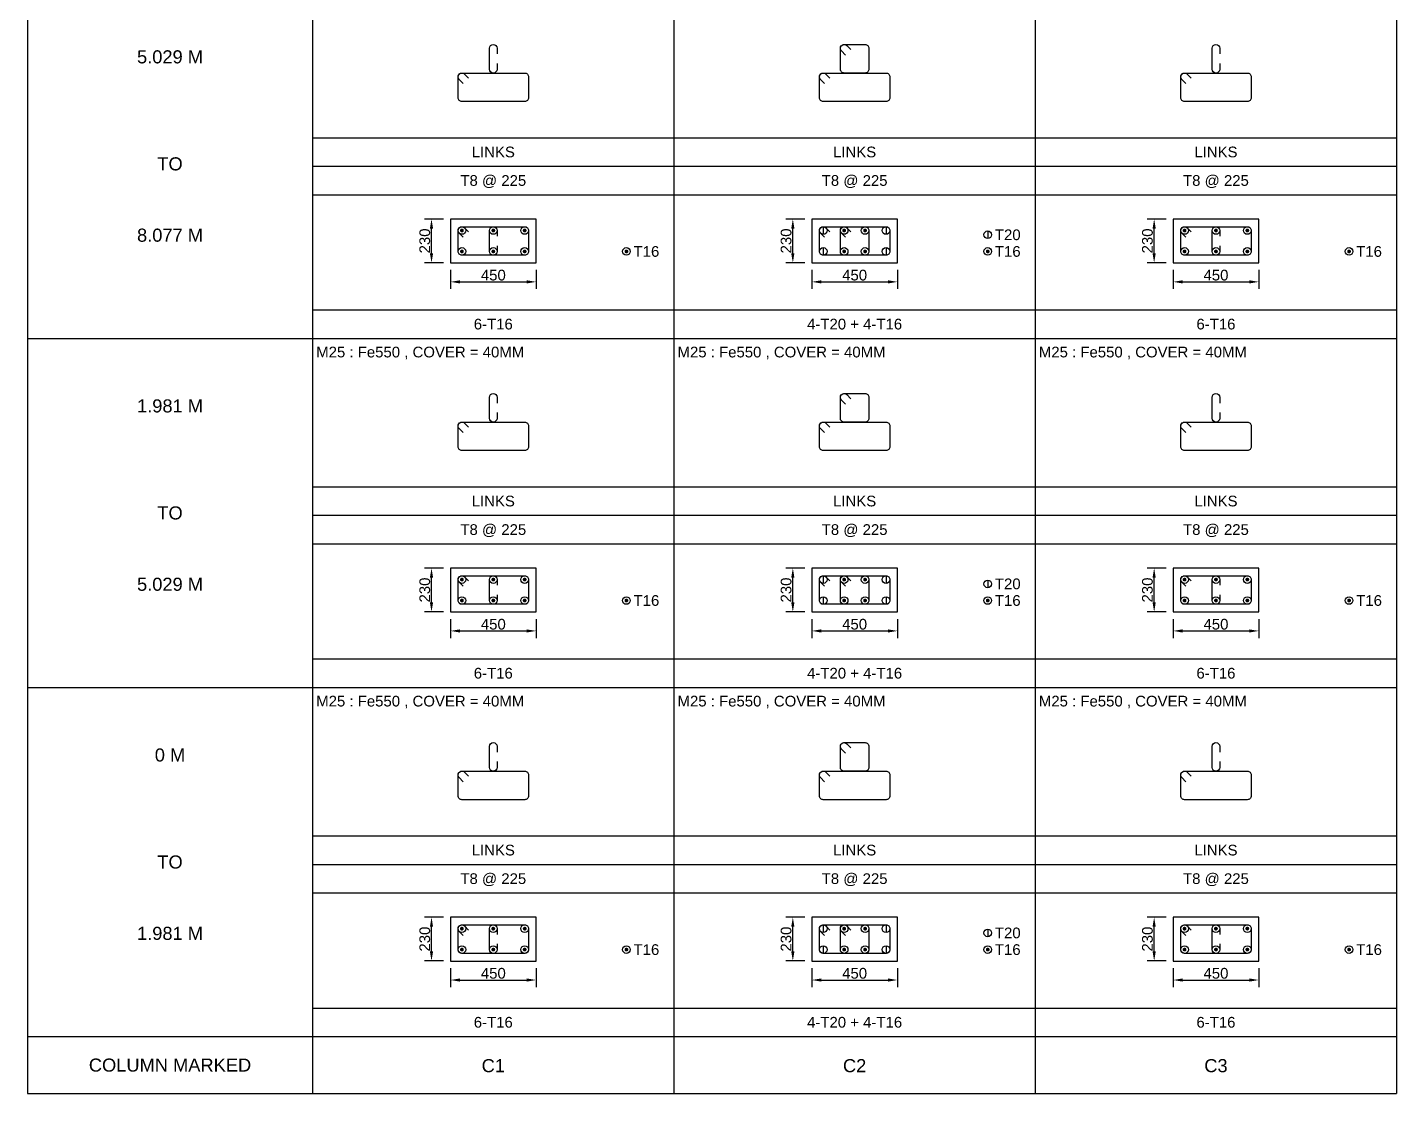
# Model space of a CAD drawing. Header units: inches. Extents: x -816171 to 9366335, y -450961 to 689132.
# Drawn here: x -416421 to -387621, y 270843 to 293262 of the extents above; entities that cross this region are included whole.
import ezdxf
from ezdxf.enums import TextEntityAlignment as Align

# ---------------------------------------------------------------- set-up
doc = ezdxf.new("R2010")
doc.units = ezdxf.units.IN
doc.header["$MEASUREMENT"] = 0
for name, color, linetype in [('Concrete Line', 2, 'Continuous'), ('Dim', 31, 'Continuous'), ('Link', 225, 'Continuous'), ('Reinforcement', 130, 'Continuous'), ('Schedule Border', 60, 'Continuous'), ('Schedule Header', 4, 'Continuous'), ('Schedule Line', 60, 'Continuous'), ('Text', 31, 'Continuous')]:
    doc.layers.add(name, color=color, linetype=linetype)
doc.styles.add('SC-COL1', font='SansSerif')
doc.styles.add('SC-COL2', font='SansSerif')
doc.dimstyles.new('ColumnSch', dxfattribs={"dimtxt": 225, "dimasz": 200, "dimexe": 150, "dimexo": 150, "dimgap": 25, "dimtad": 1, "dimtoh": 1, "dimdec": 4, "dimzin": 0, "dimdsep": 46, "dimtxsty": 'SC-COL2', "dimcen": 0.09, "dimclrd": 8, "dimclre": 8, "dimclrt": 31, "dimadec": 0, "dimazin": 0, "dimtfac": 1, "dimtdec": 0, "dimtix": 1, "dimtofl": 0, "dimtmove": 0, "dimatfit": 3, "dimfxl": 1, "dimtolj": 1, "dimtzin": 0, "dimarcsym": 0})

# ---------------------------------------------------------------- blocks, each defined once
blk = doc.blocks.new('*D3597')
at = {"layer": 'DEFPOINTS', "color": 0, "transparency": 16777216}
for p in [(-407521, 273632), (-405721, 273632), (-405721, 273232)]:
    blk.add_point(p, dxfattribs=at)
at = {"layer": 'Dim', "color": 8, "lineweight": -2, "transparency": 16777216}
for p, q in [((-407521, 273482), (-407521, 273082)), ((-405721, 273482), (-405721, 273082)), ((-407321, 273232), (-405921, 273232))]:
    blk.add_line(p, q, dxfattribs=at)
at = {"layer": 'Dim', "color": 8, "transparency": 16777216}
for points in [[(-407321, 273265), (-407321, 273198), (-407521, 273232)], [(-405921, 273265), (-405921, 273198), (-405721, 273232)]]:
    blk.add_solid(points, dxfattribs=at)
at = {"layer": 'Dim', "color": 31, "transparency": 16777216, "insert": (-406621, 273372), "char_height": 225, "attachment_point": 5, "style": 'SC-COL2'}
blk.add_mtext('\\A1;450', dxfattribs=at)
blk = doc.blocks.new('*D3598')
at = {"layer": 'DEFPOINTS', "color": 0, "transparency": 16777216}
for p in [(-407921, 274552), (-407521, 274552), (-407521, 273632)]:
    blk.add_point(p, dxfattribs=at)
at = {"layer": 'Dim', "color": 8, "lineweight": -2, "transparency": 16777216}
for p, q in [((-407671, 274552), (-408071, 274552)), ((-407921, 273832), (-407921, 274352)), ((-407671, 273632), (-408071, 273632))]:
    blk.add_line(p, q, dxfattribs=at)
at = {"layer": 'Dim', "color": 8, "transparency": 16777216}
for points in [[(-407955, 274352), (-407888, 274352), (-407921, 274552)], [(-407955, 273832), (-407888, 273832), (-407921, 273632)]]:
    blk.add_solid(points, dxfattribs=at)
at = {"layer": 'Dim', "color": 31, "transparency": 16777216, "insert": (-408062, 274092), "char_height": 225, "attachment_point": 5, "rotation": 90, "style": 'SC-COL2'}
blk.add_mtext('\\A1;230', dxfattribs=at)
blk = doc.blocks.new('*D3599')
at = {"layer": 'DEFPOINTS', "color": 0, "transparency": 16777216}
for p in [(-407521, 280972), (-405721, 280972), (-405721, 280572)]:
    blk.add_point(p, dxfattribs=at)
at = {"layer": 'Dim', "color": 8, "lineweight": -2, "transparency": 16777216}
for p, q in [((-407521, 280822), (-407521, 280422)), ((-405721, 280822), (-405721, 280422)), ((-407321, 280572), (-405921, 280572))]:
    blk.add_line(p, q, dxfattribs=at)
at = {"layer": 'Dim', "color": 8, "transparency": 16777216}
for points in [[(-407321, 280605), (-407321, 280538), (-407521, 280572)], [(-405921, 280605), (-405921, 280538), (-405721, 280572)]]:
    blk.add_solid(points, dxfattribs=at)
at = {"layer": 'Dim', "color": 31, "transparency": 16777216, "insert": (-406621, 280712), "char_height": 225, "attachment_point": 5, "style": 'SC-COL2'}
blk.add_mtext('\\A1;450', dxfattribs=at)
blk = doc.blocks.new('*D3600')
at = {"layer": 'DEFPOINTS', "color": 0, "transparency": 16777216}
for p in [(-407921, 281892), (-407521, 281892), (-407521, 280972)]:
    blk.add_point(p, dxfattribs=at)
at = {"layer": 'Dim', "color": 8, "lineweight": -2, "transparency": 16777216}
for p, q in [((-407671, 281892), (-408071, 281892)), ((-407921, 281172), (-407921, 281692)), ((-407671, 280972), (-408071, 280972))]:
    blk.add_line(p, q, dxfattribs=at)
at = {"layer": 'Dim', "color": 8, "transparency": 16777216}
for points in [[(-407955, 281692), (-407888, 281692), (-407921, 281892)], [(-407955, 281172), (-407888, 281172), (-407921, 280972)]]:
    blk.add_solid(points, dxfattribs=at)
at = {"layer": 'Dim', "color": 31, "transparency": 16777216, "insert": (-408062, 281432), "char_height": 225, "attachment_point": 5, "rotation": 90, "style": 'SC-COL2'}
blk.add_mtext('\\A1;230', dxfattribs=at)
blk = doc.blocks.new('*D3601')
at = {"layer": 'DEFPOINTS', "color": 0, "transparency": 16777216}
for p in [(-407521, 288312), (-405721, 288312), (-405721, 287912)]:
    blk.add_point(p, dxfattribs=at)
at = {"layer": 'Dim', "color": 8, "lineweight": -2, "transparency": 16777216}
for p, q in [((-407521, 288162), (-407521, 287762)), ((-405721, 288162), (-405721, 287762)), ((-407321, 287912), (-405921, 287912))]:
    blk.add_line(p, q, dxfattribs=at)
at = {"layer": 'Dim', "color": 8, "transparency": 16777216}
for points in [[(-407321, 287945), (-407321, 287878), (-407521, 287912)], [(-405921, 287945), (-405921, 287878), (-405721, 287912)]]:
    blk.add_solid(points, dxfattribs=at)
at = {"layer": 'Dim', "color": 31, "transparency": 16777216, "insert": (-406621, 288052), "char_height": 225, "attachment_point": 5, "style": 'SC-COL2'}
blk.add_mtext('\\A1;450', dxfattribs=at)
blk = doc.blocks.new('*D3602')
at = {"layer": 'DEFPOINTS', "color": 0, "transparency": 16777216}
for p in [(-407921, 289232), (-407521, 289232), (-407521, 288312)]:
    blk.add_point(p, dxfattribs=at)
at = {"layer": 'Dim', "color": 8, "lineweight": -2, "transparency": 16777216}
for p, q in [((-407671, 289232), (-408071, 289232)), ((-407921, 288512), (-407921, 289032)), ((-407671, 288312), (-408071, 288312))]:
    blk.add_line(p, q, dxfattribs=at)
at = {"layer": 'Dim', "color": 8, "transparency": 16777216}
for points in [[(-407955, 289032), (-407888, 289032), (-407921, 289232)], [(-407955, 288512), (-407888, 288512), (-407921, 288312)]]:
    blk.add_solid(points, dxfattribs=at)
at = {"layer": 'Dim', "color": 31, "transparency": 16777216, "insert": (-408062, 288772), "char_height": 225, "attachment_point": 5, "rotation": 90, "style": 'SC-COL2'}
blk.add_mtext('\\A1;230', dxfattribs=at)
blk = doc.blocks.new('*D3605')
at = {"layer": 'DEFPOINTS', "color": 0, "transparency": 16777216}
for p in [(-399921, 273632), (-398121, 273632), (-398121, 273232)]:
    blk.add_point(p, dxfattribs=at)
at = {"layer": 'Dim', "color": 8, "lineweight": -2, "transparency": 16777216}
for p, q in [((-399921, 273482), (-399921, 273082)), ((-398121, 273482), (-398121, 273082)), ((-399721, 273232), (-398321, 273232))]:
    blk.add_line(p, q, dxfattribs=at)
at = {"layer": 'Dim', "color": 8, "transparency": 16777216}
for points in [[(-399721, 273265), (-399721, 273198), (-399921, 273232)], [(-398321, 273265), (-398321, 273198), (-398121, 273232)]]:
    blk.add_solid(points, dxfattribs=at)
at = {"layer": 'Dim', "color": 31, "transparency": 16777216, "insert": (-399021, 273372), "char_height": 225, "attachment_point": 5, "style": 'SC-COL2'}
blk.add_mtext('\\A1;450', dxfattribs=at)
blk = doc.blocks.new('*D3606')
at = {"layer": 'DEFPOINTS', "color": 0, "transparency": 16777216}
for p in [(-400321, 274552), (-399921, 274552), (-399921, 273632)]:
    blk.add_point(p, dxfattribs=at)
at = {"layer": 'Dim', "color": 8, "lineweight": -2, "transparency": 16777216}
for p, q in [((-400071, 274552), (-400471, 274552)), ((-400321, 273832), (-400321, 274352)), ((-400071, 273632), (-400471, 273632))]:
    blk.add_line(p, q, dxfattribs=at)
at = {"layer": 'Dim', "color": 8, "transparency": 16777216}
for points in [[(-400355, 274352), (-400288, 274352), (-400321, 274552)], [(-400355, 273832), (-400288, 273832), (-400321, 273632)]]:
    blk.add_solid(points, dxfattribs=at)
at = {"layer": 'Dim', "color": 31, "transparency": 16777216, "insert": (-400462, 274092), "char_height": 225, "attachment_point": 5, "rotation": 90, "style": 'SC-COL2'}
blk.add_mtext('\\A1;230', dxfattribs=at)
blk = doc.blocks.new('*D3607')
at = {"layer": 'DEFPOINTS', "color": 0, "transparency": 16777216}
for p in [(-399921, 280972), (-398121, 280972), (-398121, 280572)]:
    blk.add_point(p, dxfattribs=at)
at = {"layer": 'Dim', "color": 8, "lineweight": -2, "transparency": 16777216}
for p, q in [((-399921, 280822), (-399921, 280422)), ((-398121, 280822), (-398121, 280422)), ((-399721, 280572), (-398321, 280572))]:
    blk.add_line(p, q, dxfattribs=at)
at = {"layer": 'Dim', "color": 8, "transparency": 16777216}
for points in [[(-399721, 280605), (-399721, 280538), (-399921, 280572)], [(-398321, 280605), (-398321, 280538), (-398121, 280572)]]:
    blk.add_solid(points, dxfattribs=at)
at = {"layer": 'Dim', "color": 31, "transparency": 16777216, "insert": (-399021, 280712), "char_height": 225, "attachment_point": 5, "style": 'SC-COL2'}
blk.add_mtext('\\A1;450', dxfattribs=at)
blk = doc.blocks.new('*D3608')
at = {"layer": 'DEFPOINTS', "color": 0, "transparency": 16777216}
for p in [(-400321, 281892), (-399921, 281892), (-399921, 280972)]:
    blk.add_point(p, dxfattribs=at)
at = {"layer": 'Dim', "color": 8, "lineweight": -2, "transparency": 16777216}
for p, q in [((-400071, 281892), (-400471, 281892)), ((-400321, 281172), (-400321, 281692)), ((-400071, 280972), (-400471, 280972))]:
    blk.add_line(p, q, dxfattribs=at)
at = {"layer": 'Dim', "color": 8, "transparency": 16777216}
for points in [[(-400355, 281692), (-400288, 281692), (-400321, 281892)], [(-400355, 281172), (-400288, 281172), (-400321, 280972)]]:
    blk.add_solid(points, dxfattribs=at)
at = {"layer": 'Dim', "color": 31, "transparency": 16777216, "insert": (-400462, 281432), "char_height": 225, "attachment_point": 5, "rotation": 90, "style": 'SC-COL2'}
blk.add_mtext('\\A1;230', dxfattribs=at)
blk = doc.blocks.new('*D3609')
at = {"layer": 'DEFPOINTS', "color": 0, "transparency": 16777216}
for p in [(-399921, 288312), (-398121, 288312), (-398121, 287912)]:
    blk.add_point(p, dxfattribs=at)
at = {"layer": 'Dim', "color": 8, "lineweight": -2, "transparency": 16777216}
for p, q in [((-399921, 288162), (-399921, 287762)), ((-398121, 288162), (-398121, 287762)), ((-399721, 287912), (-398321, 287912))]:
    blk.add_line(p, q, dxfattribs=at)
at = {"layer": 'Dim', "color": 8, "transparency": 16777216}
for points in [[(-399721, 287945), (-399721, 287878), (-399921, 287912)], [(-398321, 287945), (-398321, 287878), (-398121, 287912)]]:
    blk.add_solid(points, dxfattribs=at)
at = {"layer": 'Dim', "color": 31, "transparency": 16777216, "insert": (-399021, 288052), "char_height": 225, "attachment_point": 5, "style": 'SC-COL2'}
blk.add_mtext('\\A1;450', dxfattribs=at)
blk = doc.blocks.new('*D3610')
at = {"layer": 'DEFPOINTS', "color": 0, "transparency": 16777216}
for p in [(-400321, 289232), (-399921, 289232), (-399921, 288312)]:
    blk.add_point(p, dxfattribs=at)
at = {"layer": 'Dim', "color": 8, "lineweight": -2, "transparency": 16777216}
for p, q in [((-400071, 289232), (-400471, 289232)), ((-400321, 288512), (-400321, 289032)), ((-400071, 288312), (-400471, 288312))]:
    blk.add_line(p, q, dxfattribs=at)
at = {"layer": 'Dim', "color": 8, "transparency": 16777216}
for points in [[(-400355, 289032), (-400288, 289032), (-400321, 289232)], [(-400355, 288512), (-400288, 288512), (-400321, 288312)]]:
    blk.add_solid(points, dxfattribs=at)
at = {"layer": 'Dim', "color": 31, "transparency": 16777216, "insert": (-400462, 288772), "char_height": 225, "attachment_point": 5, "rotation": 90, "style": 'SC-COL2'}
blk.add_mtext('\\A1;230', dxfattribs=at)
blk = doc.blocks.new('*D3619')
at = {"layer": 'DEFPOINTS', "color": 0, "transparency": 16777216}
for p in [(-392321, 273632), (-390521, 273632), (-390521, 273232)]:
    blk.add_point(p, dxfattribs=at)
at = {"layer": 'Dim', "color": 8, "lineweight": -2, "transparency": 16777216}
for p, q in [((-392321, 273482), (-392321, 273082)), ((-390521, 273482), (-390521, 273082)), ((-392121, 273232), (-390721, 273232))]:
    blk.add_line(p, q, dxfattribs=at)
at = {"layer": 'Dim', "color": 8, "transparency": 16777216}
for points in [[(-392121, 273265), (-392121, 273198), (-392321, 273232)], [(-390721, 273265), (-390721, 273198), (-390521, 273232)]]:
    blk.add_solid(points, dxfattribs=at)
at = {"layer": 'Dim', "color": 31, "transparency": 16777216, "insert": (-391421, 273372), "char_height": 225, "attachment_point": 5, "style": 'SC-COL2'}
blk.add_mtext('\\A1;450', dxfattribs=at)
blk = doc.blocks.new('*D3620')
at = {"layer": 'DEFPOINTS', "color": 0, "transparency": 16777216}
for p in [(-392721, 274552), (-392321, 274552), (-392321, 273632)]:
    blk.add_point(p, dxfattribs=at)
at = {"layer": 'Dim', "color": 8, "lineweight": -2, "transparency": 16777216}
for p, q in [((-392471, 274552), (-392871, 274552)), ((-392721, 273832), (-392721, 274352)), ((-392471, 273632), (-392871, 273632))]:
    blk.add_line(p, q, dxfattribs=at)
at = {"layer": 'Dim', "color": 8, "transparency": 16777216}
for points in [[(-392755, 274352), (-392688, 274352), (-392721, 274552)], [(-392755, 273832), (-392688, 273832), (-392721, 273632)]]:
    blk.add_solid(points, dxfattribs=at)
at = {"layer": 'Dim', "color": 31, "transparency": 16777216, "insert": (-392862, 274092), "char_height": 225, "attachment_point": 5, "rotation": 90, "style": 'SC-COL2'}
blk.add_mtext('\\A1;230', dxfattribs=at)
blk = doc.blocks.new('*D3621')
at = {"layer": 'DEFPOINTS', "color": 0, "transparency": 16777216}
for p in [(-392321, 280972), (-390521, 280972), (-390521, 280572)]:
    blk.add_point(p, dxfattribs=at)
at = {"layer": 'Dim', "color": 8, "lineweight": -2, "transparency": 16777216}
for p, q in [((-392321, 280822), (-392321, 280422)), ((-390521, 280822), (-390521, 280422)), ((-392121, 280572), (-390721, 280572))]:
    blk.add_line(p, q, dxfattribs=at)
at = {"layer": 'Dim', "color": 8, "transparency": 16777216}
for points in [[(-392121, 280605), (-392121, 280538), (-392321, 280572)], [(-390721, 280605), (-390721, 280538), (-390521, 280572)]]:
    blk.add_solid(points, dxfattribs=at)
at = {"layer": 'Dim', "color": 31, "transparency": 16777216, "insert": (-391421, 280712), "char_height": 225, "attachment_point": 5, "style": 'SC-COL2'}
blk.add_mtext('\\A1;450', dxfattribs=at)
blk = doc.blocks.new('*D3622')
at = {"layer": 'DEFPOINTS', "color": 0, "transparency": 16777216}
for p in [(-392721, 281892), (-392321, 281892), (-392321, 280972)]:
    blk.add_point(p, dxfattribs=at)
at = {"layer": 'Dim', "color": 8, "lineweight": -2, "transparency": 16777216}
for p, q in [((-392471, 281892), (-392871, 281892)), ((-392721, 281172), (-392721, 281692)), ((-392471, 280972), (-392871, 280972))]:
    blk.add_line(p, q, dxfattribs=at)
at = {"layer": 'Dim', "color": 8, "transparency": 16777216}
for points in [[(-392755, 281692), (-392688, 281692), (-392721, 281892)], [(-392755, 281172), (-392688, 281172), (-392721, 280972)]]:
    blk.add_solid(points, dxfattribs=at)
at = {"layer": 'Dim', "color": 31, "transparency": 16777216, "insert": (-392862, 281432), "char_height": 225, "attachment_point": 5, "rotation": 90, "style": 'SC-COL2'}
blk.add_mtext('\\A1;230', dxfattribs=at)
blk = doc.blocks.new('*D3615')
at = {"layer": 'DEFPOINTS', "color": 0, "transparency": 16777216}
for p in [(-392321, 288312), (-390521, 288312), (-390521, 287912)]:
    blk.add_point(p, dxfattribs=at)
at = {"layer": 'Dim', "color": 8, "lineweight": -2, "transparency": 16777216}
for p, q in [((-392321, 288162), (-392321, 287762)), ((-390521, 288162), (-390521, 287762)), ((-392121, 287912), (-390721, 287912))]:
    blk.add_line(p, q, dxfattribs=at)
at = {"layer": 'Dim', "color": 8, "transparency": 16777216}
for points in [[(-392121, 287945), (-392121, 287878), (-392321, 287912)], [(-390721, 287945), (-390721, 287878), (-390521, 287912)]]:
    blk.add_solid(points, dxfattribs=at)
at = {"layer": 'Dim', "color": 31, "transparency": 16777216, "insert": (-391421, 288052), "char_height": 225, "attachment_point": 5, "style": 'SC-COL2'}
blk.add_mtext('\\A1;450', dxfattribs=at)
blk = doc.blocks.new('*D3616')
at = {"layer": 'DEFPOINTS', "color": 0, "transparency": 16777216}
for p in [(-392721, 289232), (-392321, 289232), (-392321, 288312)]:
    blk.add_point(p, dxfattribs=at)
at = {"layer": 'Dim', "color": 8, "lineweight": -2, "transparency": 16777216}
for p, q in [((-392471, 289232), (-392871, 289232)), ((-392721, 288512), (-392721, 289032)), ((-392471, 288312), (-392871, 288312))]:
    blk.add_line(p, q, dxfattribs=at)
at = {"layer": 'Dim', "color": 8, "transparency": 16777216}
for points in [[(-392755, 289032), (-392688, 289032), (-392721, 289232)], [(-392755, 288512), (-392688, 288512), (-392721, 288312)]]:
    blk.add_solid(points, dxfattribs=at)
at = {"layer": 'Dim', "color": 31, "transparency": 16777216, "insert": (-392862, 288772), "char_height": 225, "attachment_point": 5, "rotation": 90, "style": 'SC-COL2'}
blk.add_mtext('\\A1;230', dxfattribs=at)

msp = doc.modelspace()

# ---------------------------------------------------------------- linework, layer by layer
at = {"layer": 'Concrete Line'}
for points in [[(-405721.45011, 289231.51202), (-407521.45011, 289231.51202)], [(-407521.45011, 289231.51202), (-407521.45011, 288311.51202)], [(-405721.45011, 288311.51202), (-405721.45011, 289231.51202)], [(-398121.45011, 289231.51202), (-399921.45011, 289231.51202)], [(-399921.45011, 289231.51202), (-399921.45011, 288311.51202)], [(-398121.45011, 288311.51202), (-398121.45011, 289231.51202)], [(-390521.45011, 289231.51202), (-392321.45011, 289231.51202)], [(-392321.45011, 289231.51202), (-392321.45011, 288311.51202)], [(-390521.45011, 288311.51202), (-390521.45011, 289231.51202)], [(-407521.45011, 288311.51202), (-405721.45011, 288311.51202)], [(-399921.45011, 288311.51202), (-398121.45011, 288311.51202)], [(-392321.45011, 288311.51202), (-390521.45011, 288311.51202)], [(-405721.45011, 281891.51202), (-407521.45011, 281891.51202)], [(-407521.45011, 281891.51202), (-407521.45011, 280971.51202)], [(-405721.45011, 280971.51202), (-405721.45011, 281891.51202)], [(-398121.45011, 281891.51202), (-399921.45011, 281891.51202)], [(-399921.45011, 281891.51202), (-399921.45011, 280971.51202)], [(-398121.45011, 280971.51202), (-398121.45011, 281891.51202)], [(-390521.45011, 281891.51202), (-392321.45011, 281891.51202)], [(-392321.45011, 281891.51202), (-392321.45011, 280971.51202)], [(-390521.45011, 280971.51202), (-390521.45011, 281891.51202)], [(-407521.45011, 280971.51202), (-405721.45011, 280971.51202)], [(-399921.45011, 280971.51202), (-398121.45011, 280971.51202)], [(-392321.45011, 280971.51202), (-390521.45011, 280971.51202)], [(-405721.45011, 274551.51202), (-407521.45011, 274551.51202)], [(-407521.45011, 274551.51202), (-407521.45011, 273631.51202)], [(-405721.45011, 273631.51202), (-405721.45011, 274551.51202)], [(-398121.45011, 274551.51202), (-399921.45011, 274551.51202)], [(-399921.45011, 274551.51202), (-399921.45011, 273631.51202)], [(-398121.45011, 273631.51202), (-398121.45011, 274551.51202)], [(-390521.45011, 274551.51202), (-392321.45011, 274551.51202)], [(-392321.45011, 274551.51202), (-392321.45011, 273631.51202)], [(-390521.45011, 273631.51202), (-390521.45011, 274551.51202)], [(-407521.45011, 273631.51202), (-405721.45011, 273631.51202)], [(-399921.45011, 273631.51202), (-398121.45011, 273631.51202)], [(-392321.45011, 273631.51202), (-390521.45011, 273631.51202)]]:
    msp.add_lwpolyline(points, dxfattribs=at)
at = {"layer": 'Link'}
for points in [[(-406541.45011, 292503.28242), (-406541.45011, 292383.28242, -1), (-406701.45011, 292383.28242), (-406701.45011, 292823.28242, -1), (-406541.45011, 292823.28242), (-406541.45011, 292703.28242)], [(-399213.1661, 292681.86101), (-399298.01876, 292766.71398, -0.6681779738), (-399241.45011, 292903.28242), (-398801.45011, 292903.28242, -0.4142135624), (-398721.45011, 292823.28242), (-398721.45011, 292383.28242, -0.4142135624), (-398801.45011, 292303.28242), (-399241.45011, 292303.28242, -0.4142135624), (-399321.45011, 292383.28242), (-399321.45011, 292823.28242, -0.6681793021), (-399184.88147, 292879.85086), (-399100.02881, 292794.99789)], [(-391341.45011, 292503.28242), (-391341.45011, 292383.28242, -1), (-391501.45011, 292383.28242), (-391501.45011, 292823.28242, -1), (-391341.45011, 292823.28242), (-391341.45011, 292703.28242)], [(-407253.1661, 292081.86101), (-407338.01876, 292166.71398, -0.6681779738), (-407281.45011, 292303.28242), (-405961.45011, 292303.28242, -0.4142135624), (-405881.45011, 292223.28242), (-405881.45011, 291783.28242, -0.4142135624), (-405961.45011, 291703.28242), (-407281.45011, 291703.28242, -0.4142135624), (-407361.45011, 291783.28242), (-407361.45011, 292223.28242, -0.6681793021), (-407224.88147, 292279.85086), (-407140.02881, 292194.99789)], [(-399653.1661, 292081.86101), (-399738.01876, 292166.71398, -0.6681779738), (-399681.45011, 292303.28242), (-398361.45011, 292303.28242, -0.4142135624), (-398281.45011, 292223.28242), (-398281.45011, 291783.28242, -0.4142135624), (-398361.45011, 291703.28242), (-399681.45011, 291703.28242, -0.4142135624), (-399761.45011, 291783.28242), (-399761.45011, 292223.28242, -0.6681793021), (-399624.88147, 292279.85086), (-399540.02881, 292194.99789)], [(-392053.1661, 292081.86101), (-392138.01876, 292166.71398, -0.6681779738), (-392081.45011, 292303.28242), (-390761.45011, 292303.28242, -0.4142135624), (-390681.45011, 292223.28242), (-390681.45011, 291783.28242, -0.4142135624), (-390761.45011, 291703.28242), (-392081.45011, 291703.28242, -0.4142135624), (-392161.45011, 291783.28242), (-392161.45011, 292223.28242, -0.6681793021), (-392024.88147, 292279.85086), (-391940.02881, 292194.99789)], [(-407253.1661, 288850.09062), (-407338.01876, 288934.94358, -0.6681779738), (-407281.45011, 289071.51202), (-405961.45011, 289071.51202, -0.4142135624), (-405881.45011, 288991.51202), (-405881.45011, 288551.51202, -0.4142135624), (-405961.45011, 288471.51202), (-407281.45011, 288471.51202, -0.4142135624), (-407361.45011, 288551.51202), (-407361.45011, 288991.51202, -0.6681793021), (-407224.88147, 289048.08046), (-407140.02881, 288963.22749)], [(-406541.45011, 288671.51202), (-406541.45011, 288551.51202, -1), (-406701.45011, 288551.51202), (-406701.45011, 288991.51202, -1), (-406541.45011, 288991.51202), (-406541.45011, 288871.51202)], [(-399653.1661, 288850.09062), (-399738.01876, 288934.94358, -0.6681779738), (-399681.45011, 289071.51202), (-398361.45011, 289071.51202, -0.4142135624), (-398281.45011, 288991.51202), (-398281.45011, 288551.51202, -0.4142135624), (-398361.45011, 288471.51202), (-399681.45011, 288471.51202, -0.4142135624), (-399761.45011, 288551.51202), (-399761.45011, 288991.51202, -0.6681793021), (-399624.88147, 289048.08046), (-399540.02881, 288963.22749)], [(-399213.1661, 288850.09062), (-399298.01876, 288934.94358, -0.6681779738), (-399241.45011, 289071.51202), (-398801.45011, 289071.51202, -0.4142135624), (-398721.45011, 288991.51202), (-398721.45011, 288551.51202, -0.4142135624), (-398801.45011, 288471.51202), (-399241.45011, 288471.51202, -0.4142135624), (-399321.45011, 288551.51202), (-399321.45011, 288991.51202, -0.6681793021), (-399184.88147, 289048.08046), (-399100.02881, 288963.22749)], [(-392053.1661, 288850.09062), (-392138.01876, 288934.94358, -0.6681779738), (-392081.45011, 289071.51202), (-390761.45011, 289071.51202, -0.4142135624), (-390681.45011, 288991.51202), (-390681.45011, 288551.51202, -0.4142135624), (-390761.45011, 288471.51202), (-392081.45011, 288471.51202, -0.4142135624), (-392161.45011, 288551.51202), (-392161.45011, 288991.51202, -0.6681793021), (-392024.88147, 289048.08046), (-391940.02881, 288963.22749)], [(-391341.45011, 288671.51202), (-391341.45011, 288551.51202, -1), (-391501.45011, 288551.51202), (-391501.45011, 288991.51202, -1), (-391341.45011, 288991.51202), (-391341.45011, 288871.51202)], [(-406541.45011, 285163.28242), (-406541.45011, 285043.28242, -1), (-406701.45011, 285043.28242), (-406701.45011, 285483.28242, -1), (-406541.45011, 285483.28242), (-406541.45011, 285363.28242)], [(-399213.1661, 285341.86101), (-399298.01876, 285426.71398, -0.6681779738), (-399241.45011, 285563.28242), (-398801.45011, 285563.28242, -0.4142135624), (-398721.45011, 285483.28242), (-398721.45011, 285043.28242, -0.4142135624), (-398801.45011, 284963.28242), (-399241.45011, 284963.28242, -0.4142135624), (-399321.45011, 285043.28242), (-399321.45011, 285483.28242, -0.6681793021), (-399184.88147, 285539.85086), (-399100.02881, 285454.99789)], [(-391341.45011, 285163.28242), (-391341.45011, 285043.28242, -1), (-391501.45011, 285043.28242), (-391501.45011, 285483.28242, -1), (-391341.45011, 285483.28242), (-391341.45011, 285363.28242)], [(-407253.1661, 284741.86101), (-407338.01876, 284826.71398, -0.6681779738), (-407281.45011, 284963.28242), (-405961.45011, 284963.28242, -0.4142135624), (-405881.45011, 284883.28242), (-405881.45011, 284443.28242, -0.4142135624), (-405961.45011, 284363.28242), (-407281.45011, 284363.28242, -0.4142135624), (-407361.45011, 284443.28242), (-407361.45011, 284883.28242, -0.6681793021), (-407224.88147, 284939.85086), (-407140.02881, 284854.99789)], [(-399653.1661, 284741.86101), (-399738.01876, 284826.71398, -0.6681779738), (-399681.45011, 284963.28242), (-398361.45011, 284963.28242, -0.4142135624), (-398281.45011, 284883.28242), (-398281.45011, 284443.28242, -0.4142135624), (-398361.45011, 284363.28242), (-399681.45011, 284363.28242, -0.4142135624), (-399761.45011, 284443.28242), (-399761.45011, 284883.28242, -0.6681793021), (-399624.88147, 284939.85086), (-399540.02881, 284854.99789)], [(-392053.1661, 284741.86101), (-392138.01876, 284826.71398, -0.6681779738), (-392081.45011, 284963.28242), (-390761.45011, 284963.28242, -0.4142135624), (-390681.45011, 284883.28242), (-390681.45011, 284443.28242, -0.4142135624), (-390761.45011, 284363.28242), (-392081.45011, 284363.28242, -0.4142135624), (-392161.45011, 284443.28242), (-392161.45011, 284883.28242, -0.6681793021), (-392024.88147, 284939.85086), (-391940.02881, 284854.99789)], [(-407253.1661, 281510.09062), (-407338.01876, 281594.94358, -0.6681779738), (-407281.45011, 281731.51202), (-405961.45011, 281731.51202, -0.4142135624), (-405881.45011, 281651.51202), (-405881.45011, 281211.51202, -0.4142135624), (-405961.45011, 281131.51202), (-407281.45011, 281131.51202, -0.4142135624), (-407361.45011, 281211.51202), (-407361.45011, 281651.51202, -0.6681793021), (-407224.88147, 281708.08046), (-407140.02881, 281623.22749)], [(-406541.45011, 281331.51202), (-406541.45011, 281211.51202, -1), (-406701.45011, 281211.51202), (-406701.45011, 281651.51202, -1), (-406541.45011, 281651.51202), (-406541.45011, 281531.51202)], [(-399653.1661, 281510.09062), (-399738.01876, 281594.94358, -0.6681779738), (-399681.45011, 281731.51202), (-398361.45011, 281731.51202, -0.4142135624), (-398281.45011, 281651.51202), (-398281.45011, 281211.51202, -0.4142135624), (-398361.45011, 281131.51202), (-399681.45011, 281131.51202, -0.4142135624), (-399761.45011, 281211.51202), (-399761.45011, 281651.51202, -0.6681793021), (-399624.88147, 281708.08046), (-399540.02881, 281623.22749)], [(-399213.1661, 281510.09062), (-399298.01876, 281594.94358, -0.6681779738), (-399241.45011, 281731.51202), (-398801.45011, 281731.51202, -0.4142135624), (-398721.45011, 281651.51202), (-398721.45011, 281211.51202, -0.4142135624), (-398801.45011, 281131.51202), (-399241.45011, 281131.51202, -0.4142135624), (-399321.45011, 281211.51202), (-399321.45011, 281651.51202, -0.6681793021), (-399184.88147, 281708.08046), (-399100.02881, 281623.22749)], [(-392053.1661, 281510.09062), (-392138.01876, 281594.94358, -0.6681779738), (-392081.45011, 281731.51202), (-390761.45011, 281731.51202, -0.4142135624), (-390681.45011, 281651.51202), (-390681.45011, 281211.51202, -0.4142135624), (-390761.45011, 281131.51202), (-392081.45011, 281131.51202, -0.4142135624), (-392161.45011, 281211.51202), (-392161.45011, 281651.51202, -0.6681793021), (-392024.88147, 281708.08046), (-391940.02881, 281623.22749)], [(-391341.45011, 281331.51202), (-391341.45011, 281211.51202, -1), (-391501.45011, 281211.51202), (-391501.45011, 281651.51202, -1), (-391341.45011, 281651.51202), (-391341.45011, 281531.51202)], [(-406541.45011, 277823.28242), (-406541.45011, 277703.28242, -1), (-406701.45011, 277703.28242), (-406701.45011, 278143.28242, -1), (-406541.45011, 278143.28242), (-406541.45011, 278023.28242)], [(-399213.1661, 278001.86101), (-399298.01876, 278086.71398, -0.6681779738), (-399241.45011, 278223.28242), (-398801.45011, 278223.28242, -0.4142135624), (-398721.45011, 278143.28242), (-398721.45011, 277703.28242, -0.4142135624), (-398801.45011, 277623.28242), (-399241.45011, 277623.28242, -0.4142135624), (-399321.45011, 277703.28242), (-399321.45011, 278143.28242, -0.6681793021), (-399184.88147, 278199.85086), (-399100.02881, 278114.99789)], [(-391341.45011, 277823.28242), (-391341.45011, 277703.28242, -1), (-391501.45011, 277703.28242), (-391501.45011, 278143.28242, -1), (-391341.45011, 278143.28242), (-391341.45011, 278023.28242)], [(-407253.1661, 277401.86101), (-407338.01876, 277486.71398, -0.6681779738), (-407281.45011, 277623.28242), (-405961.45011, 277623.28242, -0.4142135624), (-405881.45011, 277543.28242), (-405881.45011, 277103.28242, -0.4142135624), (-405961.45011, 277023.28242), (-407281.45011, 277023.28242, -0.4142135624), (-407361.45011, 277103.28242), (-407361.45011, 277543.28242, -0.6681793021), (-407224.88147, 277599.85086), (-407140.02881, 277514.99789)], [(-399653.1661, 277401.86101), (-399738.01876, 277486.71398, -0.6681779738), (-399681.45011, 277623.28242), (-398361.45011, 277623.28242, -0.4142135624), (-398281.45011, 277543.28242), (-398281.45011, 277103.28242, -0.4142135624), (-398361.45011, 277023.28242), (-399681.45011, 277023.28242, -0.4142135624), (-399761.45011, 277103.28242), (-399761.45011, 277543.28242, -0.6681793021), (-399624.88147, 277599.85086), (-399540.02881, 277514.99789)], [(-392053.1661, 277401.86101), (-392138.01876, 277486.71398, -0.6681779738), (-392081.45011, 277623.28242), (-390761.45011, 277623.28242, -0.4142135624), (-390681.45011, 277543.28242), (-390681.45011, 277103.28242, -0.4142135624), (-390761.45011, 277023.28242), (-392081.45011, 277023.28242, -0.4142135624), (-392161.45011, 277103.28242), (-392161.45011, 277543.28242, -0.6681793021), (-392024.88147, 277599.85086), (-391940.02881, 277514.99789)], [(-407253.1661, 274170.09062), (-407338.01876, 274254.94358, -0.6681779738), (-407281.45011, 274391.51202), (-405961.45011, 274391.51202, -0.4142135624), (-405881.45011, 274311.51202), (-405881.45011, 273871.51202, -0.4142135624), (-405961.45011, 273791.51202), (-407281.45011, 273791.51202, -0.4142135624), (-407361.45011, 273871.51202), (-407361.45011, 274311.51202, -0.6681793021), (-407224.88147, 274368.08046), (-407140.02881, 274283.22749)], [(-406541.45011, 273991.51202), (-406541.45011, 273871.51202, -1), (-406701.45011, 273871.51202), (-406701.45011, 274311.51202, -1), (-406541.45011, 274311.51202), (-406541.45011, 274191.51202)], [(-399653.1661, 274170.09062), (-399738.01876, 274254.94358, -0.6681779738), (-399681.45011, 274391.51202), (-398361.45011, 274391.51202, -0.4142135624), (-398281.45011, 274311.51202), (-398281.45011, 273871.51202, -0.4142135624), (-398361.45011, 273791.51202), (-399681.45011, 273791.51202, -0.4142135624), (-399761.45011, 273871.51202), (-399761.45011, 274311.51202, -0.6681793021), (-399624.88147, 274368.08046), (-399540.02881, 274283.22749)], [(-399213.1661, 274170.09062), (-399298.01876, 274254.94358, -0.6681779738), (-399241.45011, 274391.51202), (-398801.45011, 274391.51202, -0.4142135624), (-398721.45011, 274311.51202), (-398721.45011, 273871.51202, -0.4142135624), (-398801.45011, 273791.51202), (-399241.45011, 273791.51202, -0.4142135624), (-399321.45011, 273871.51202), (-399321.45011, 274311.51202, -0.6681793021), (-399184.88147, 274368.08046), (-399100.02881, 274283.22749)], [(-392053.1661, 274170.09062), (-392138.01876, 274254.94358, -0.6681779738), (-392081.45011, 274391.51202), (-390761.45011, 274391.51202, -0.4142135624), (-390681.45011, 274311.51202), (-390681.45011, 273871.51202, -0.4142135624), (-390761.45011, 273791.51202), (-392081.45011, 273791.51202, -0.4142135624), (-392161.45011, 273871.51202), (-392161.45011, 274311.51202, -0.6681793021), (-392024.88147, 274368.08046), (-391940.02881, 274283.22749)], [(-391341.45011, 273991.51202), (-391341.45011, 273871.51202, -1), (-391501.45011, 273871.51202), (-391501.45011, 274311.51202, -1), (-391341.45011, 274311.51202), (-391341.45011, 274191.51202)]]:
    msp.add_lwpolyline(points, format="xyb", dxfattribs=at)
at = {"layer": 'Reinforcement', "color": 130, "const_width": 40}
for points in [[(-407301.45011, 288991.51202, 1), (-407261.45011, 288991.51202, 1)], [(-406641.45011, 288991.51202, 1), (-406601.45011, 288991.51202, 1)], [(-405981.45011, 288991.51202, 1), (-405941.45011, 288991.51202, 1)], [(-399261.45011, 288991.51202, 1), (-399221.45011, 288991.51202, 1)], [(-398821.45011, 288991.51202, 1), (-398781.45011, 288991.51202, 1)], [(-392101.45011, 288991.51202, 1), (-392061.45011, 288991.51202, 1)], [(-391441.45011, 288991.51202, 1), (-391401.45011, 288991.51202, 1)], [(-390781.45011, 288991.51202, 1), (-390741.45011, 288991.51202, 1)], [(-407301.45011, 288551.51202, 1), (-407261.45011, 288551.51202, 1)], [(-406641.45011, 288551.51202, 1), (-406601.45011, 288551.51202, 1)], [(-405981.45011, 288551.51202, 1), (-405941.45011, 288551.51202, 1)], [(-403841.45011, 288551.51202, 1), (-403801.45011, 288551.51202, 1)], [(-399261.45011, 288551.51202, 1), (-399221.45011, 288551.51202, 1)], [(-398821.45011, 288551.51202, 1), (-398781.45011, 288551.51202, 1)], [(-396241.45011, 288551.51202, 1), (-396201.45011, 288551.51202, 1)], [(-392101.45011, 288551.51202, 1), (-392061.45011, 288551.51202, 1)], [(-391441.45011, 288551.51202, 1), (-391401.45011, 288551.51202, 1)], [(-390781.45011, 288551.51202, 1), (-390741.45011, 288551.51202, 1)], [(-388641.45011, 288551.51202, 1), (-388601.45011, 288551.51202, 1)], [(-407301.45011, 281651.51202, 1), (-407261.45011, 281651.51202, 1)], [(-406641.45011, 281651.51202, 1), (-406601.45011, 281651.51202, 1)], [(-405981.45011, 281651.51202, 1), (-405941.45011, 281651.51202, 1)], [(-399261.45011, 281651.51202, 1), (-399221.45011, 281651.51202, 1)], [(-398821.45011, 281651.51202, 1), (-398781.45011, 281651.51202, 1)], [(-392101.45011, 281651.51202, 1), (-392061.45011, 281651.51202, 1)], [(-391441.45011, 281651.51202, 1), (-391401.45011, 281651.51202, 1)], [(-390781.45011, 281651.51202, 1), (-390741.45011, 281651.51202, 1)], [(-407301.45011, 281211.51202, 1), (-407261.45011, 281211.51202, 1)], [(-406641.45011, 281211.51202, 1), (-406601.45011, 281211.51202, 1)], [(-405981.45011, 281211.51202, 1), (-405941.45011, 281211.51202, 1)], [(-403841.45011, 281211.51202, 1), (-403801.45011, 281211.51202, 1)], [(-399261.45011, 281211.51202, 1), (-399221.45011, 281211.51202, 1)], [(-398821.45011, 281211.51202, 1), (-398781.45011, 281211.51202, 1)], [(-396241.45011, 281211.51202, 1), (-396201.45011, 281211.51202, 1)], [(-392101.45011, 281211.51202, 1), (-392061.45011, 281211.51202, 1)], [(-391441.45011, 281211.51202, 1), (-391401.45011, 281211.51202, 1)], [(-390781.45011, 281211.51202, 1), (-390741.45011, 281211.51202, 1)], [(-388641.45011, 281211.51202, 1), (-388601.45011, 281211.51202, 1)], [(-407301.45011, 274311.51202, 1), (-407261.45011, 274311.51202, 1)], [(-406641.45011, 274311.51202, 1), (-406601.45011, 274311.51202, 1)], [(-405981.45011, 274311.51202, 1), (-405941.45011, 274311.51202, 1)], [(-399261.45011, 274311.51202, 1), (-399221.45011, 274311.51202, 1)], [(-398821.45011, 274311.51202, 1), (-398781.45011, 274311.51202, 1)], [(-392101.45011, 274311.51202, 1), (-392061.45011, 274311.51202, 1)], [(-391441.45011, 274311.51202, 1), (-391401.45011, 274311.51202, 1)], [(-390781.45011, 274311.51202, 1), (-390741.45011, 274311.51202, 1)], [(-407301.45011, 273871.51202, 1), (-407261.45011, 273871.51202, 1)], [(-406641.45011, 273871.51202, 1), (-406601.45011, 273871.51202, 1)], [(-405981.45011, 273871.51202, 1), (-405941.45011, 273871.51202, 1)], [(-403841.45011, 273871.51202, 1), (-403801.45011, 273871.51202, 1)], [(-399261.45011, 273871.51202, 1), (-399221.45011, 273871.51202, 1)], [(-398821.45011, 273871.51202, 1), (-398781.45011, 273871.51202, 1)], [(-396241.45011, 273871.51202, 1), (-396201.45011, 273871.51202, 1)], [(-392101.45011, 273871.51202, 1), (-392061.45011, 273871.51202, 1)], [(-391441.45011, 273871.51202, 1), (-391401.45011, 273871.51202, 1)], [(-390781.45011, 273871.51202, 1), (-390741.45011, 273871.51202, 1)], [(-388641.45011, 273871.51202, 1), (-388601.45011, 273871.51202, 1)]]:
    msp.add_lwpolyline(points, format="xyb", close=True, dxfattribs=at)
at = {"layer": 'Reinforcement', "color": 130}
for points in [[(-399681.45011, 289071.51202), (-399681.45011, 288911.51202)], [(-398361.45011, 289071.51202), (-398361.45011, 288911.51202)], [(-396221.45011, 288981.51202), (-396221.45011, 288821.51202)], [(-399681.45011, 288631.51202), (-399681.45011, 288471.51202)], [(-398361.45011, 288631.51202), (-398361.45011, 288471.51202)], [(-399681.45011, 281731.51202), (-399681.45011, 281571.51202)], [(-398361.45011, 281731.51202), (-398361.45011, 281571.51202)], [(-396221.45011, 281641.51202), (-396221.45011, 281481.51202)], [(-399681.45011, 281291.51202), (-399681.45011, 281131.51202)], [(-398361.45011, 281291.51202), (-398361.45011, 281131.51202)], [(-399681.45011, 274391.51202), (-399681.45011, 274231.51202)], [(-398361.45011, 274391.51202), (-398361.45011, 274231.51202)], [(-396221.45011, 274301.51202), (-396221.45011, 274141.51202)], [(-399681.45011, 273951.51202), (-399681.45011, 273791.51202)], [(-398361.45011, 273951.51202), (-398361.45011, 273791.51202)]]:
    msp.add_lwpolyline(points, dxfattribs=at)
for centre in [(-407281.45011, 288991.51202), (-406621.45011, 288991.51202), (-405961.45011, 288991.51202), (-399681.45011, 288991.51202), (-399241.45011, 288991.51202), (-398801.45011, 288991.51202), (-398361.45011, 288991.51202), (-396221.45011, 288901.51202), (-392081.45011, 288991.51202), (-391421.45011, 288991.51202), (-390761.45011, 288991.51202), (-407281.45011, 288551.51202), (-406621.45011, 288551.51202), (-405961.45011, 288551.51202), (-403821.45011, 288551.51202), (-399681.45011, 288551.51202), (-399241.45011, 288551.51202), (-398801.45011, 288551.51202), (-398361.45011, 288551.51202), (-396221.45011, 288551.51202), (-392081.45011, 288551.51202), (-391421.45011, 288551.51202), (-390761.45011, 288551.51202), (-388621.45011, 288551.51202), (-407281.45011, 281651.51202), (-406621.45011, 281651.51202), (-405961.45011, 281651.51202), (-399681.45011, 281651.51202), (-399241.45011, 281651.51202), (-398801.45011, 281651.51202), (-398361.45011, 281651.51202), (-392081.45011, 281651.51202), (-391421.45011, 281651.51202), (-390761.45011, 281651.51202), (-396221.45011, 281561.51202), (-407281.45011, 281211.51202), (-406621.45011, 281211.51202), (-405961.45011, 281211.51202), (-403821.45011, 281211.51202), (-399681.45011, 281211.51202), (-399241.45011, 281211.51202), (-398801.45011, 281211.51202), (-398361.45011, 281211.51202), (-396221.45011, 281211.51202), (-392081.45011, 281211.51202), (-391421.45011, 281211.51202), (-390761.45011, 281211.51202), (-388621.45011, 281211.51202), (-407281.45011, 274311.51202), (-406621.45011, 274311.51202), (-405961.45011, 274311.51202), (-399681.45011, 274311.51202), (-399241.45011, 274311.51202), (-398801.45011, 274311.51202), (-398361.45011, 274311.51202), (-396221.45011, 274221.51202), (-392081.45011, 274311.51202), (-391421.45011, 274311.51202), (-390761.45011, 274311.51202), (-407281.45011, 273871.51202), (-406621.45011, 273871.51202), (-405961.45011, 273871.51202), (-403821.45011, 273871.51202), (-399681.45011, 273871.51202), (-399241.45011, 273871.51202), (-398801.45011, 273871.51202), (-398361.45011, 273871.51202), (-396221.45011, 273871.51202), (-392081.45011, 273871.51202), (-391421.45011, 273871.51202), (-390761.45011, 273871.51202), (-388621.45011, 273871.51202)]:
    msp.add_circle(centre, 80, dxfattribs=at)
at = {"layer": 'Schedule Border'}
for p, q in [((-416421.45011, 316083.28242), (-416421.45011, 270843.28242)), ((-410421.45011, 316083.28242), (-410421.45011, 270843.28242)), ((-416421.45011, 286723.28242), (-387621.45011, 286723.28242)), ((-416421.45011, 279383.28242), (-387621.45011, 279383.28242)), ((-416421.45011, 272043.28242), (-387621.45011, 272043.28242)), ((-416421.45011, 270843.28242), (-387621.45011, 270843.28242))]:
    msp.add_line(p, q, dxfattribs=at)
at = {"layer": 'Schedule Line'}
for p, q in [((-402821.45011, 316083.28242), (-402821.45011, 270843.28242)), ((-395221.45011, 316083.28242), (-395221.45011, 270843.28242)), ((-387621.45011, 316083.28242), (-387621.45011, 270843.28242)), ((-410421.45011, 290943.28242), (-387621.45011, 290943.28242)), ((-410421.45011, 290343.28242), (-387621.45011, 290343.28242)), ((-410421.45011, 289743.28242), (-387621.45011, 289743.28242)), ((-410421.45011, 287323.28242), (-387621.45011, 287323.28242)), ((-410421.45011, 283603.28242), (-387621.45011, 283603.28242)), ((-410421.45011, 283003.28242), (-387621.45011, 283003.28242)), ((-410421.45011, 282403.28242), (-387621.45011, 282403.28242)), ((-410421.45011, 279983.28242), (-387621.45011, 279983.28242)), ((-410421.45011, 276263.28242), (-387621.45011, 276263.28242)), ((-410421.45011, 275663.28242), (-387621.45011, 275663.28242)), ((-410421.45011, 275063.28242), (-387621.45011, 275063.28242)), ((-410421.45011, 272643.28242), (-387621.45011, 272643.28242))]:
    msp.add_line(p, q, dxfattribs=at)

# ---------------------------------------------------------------- texts
at = {"layer": 'Schedule Header', "style": 'SC-COL2'}
for s, p in [('5.029 M', (-413421.45011, 292643.28242)), ('TO', (-413421.45011, 290393.28242)), ('8.077 M', (-413421.45011, 288893.28242)), ('1.981 M', (-413421.45011, 285303.28242)), ('TO', (-413421.45011, 283053.28242)), ('5.029 M', (-413421.45011, 281553.28242)), ('0 M', (-413421.45011, 277963.28242)), ('TO', (-413421.45011, 275713.28242)), ('1.981 M', (-413421.45011, 274213.28242)), ('COLUMN MARKED', (-413421.45011, 271443.28242))]:
    msp.add_text(s, height=275, dxfattribs=at).set_placement(p, align=Align.MIDDLE_CENTER)
at = {"layer": 'Schedule Header', "char_height": 275, "attachment_point": 2, "style": 'SC-COL2'}
for s, insert in [('C1', (-406621.45011, 271568.28242)), ('C2', (-399021.45011, 271568.28242)), ('C3', (-391421.45011, 271568.28242))]:
    msp.add_mtext(s, dxfattribs=dict(at, insert=insert))
at = {"layer": 'Text', "style": 'SC-COL1'}
for s, p in [('LINKS', (-406621.45011, 290643.28242)), ('LINKS', (-399021.45011, 290643.28242)), ('LINKS', (-391421.45011, 290643.28242)), ('T8 @ 225', (-406621.45011, 290043.28242)), ('T8 @ 225', (-399021.45011, 290043.28242)), ('T8 @ 225', (-391421.45011, 290043.28242)), ('6-T16', (-406621.45011, 287023.28242)), ('4-T20 + 4-T16', (-399021.45011, 287023.28242)), ('6-T16', (-391421.45011, 287023.28242)), ('LINKS', (-406621.45011, 283303.28242)), ('LINKS', (-399021.45011, 283303.28242)), ('LINKS', (-391421.45011, 283303.28242)), ('T8 @ 225', (-406621.45011, 282703.28242)), ('T8 @ 225', (-399021.45011, 282703.28242)), ('T8 @ 225', (-391421.45011, 282703.28242)), ('6-T16', (-406621.45011, 279683.28242)), ('4-T20 + 4-T16', (-399021.45011, 279683.28242)), ('6-T16', (-391421.45011, 279683.28242)), ('LINKS', (-406621.45011, 275963.28242)), ('LINKS', (-399021.45011, 275963.28242)), ('LINKS', (-391421.45011, 275963.28242)), ('T8 @ 225', (-406621.45011, 275363.28242)), ('T8 @ 225', (-399021.45011, 275363.28242)), ('T8 @ 225', (-391421.45011, 275363.28242)), ('6-T16', (-406621.45011, 272343.28242)), ('4-T20 + 4-T16', (-399021.45011, 272343.28242)), ('6-T16', (-391421.45011, 272343.28242))]:
    msp.add_text(s, height=225, dxfattribs=at).set_placement(p, align=Align.MIDDLE_CENTER)
for s, p in [('T20', (-396071.45011, 288901.51202)), ('T16', (-403671.45011, 288551.51202)), ('T16', (-396071.45011, 288551.51202)), ('T16', (-388471.45011, 288551.51202)), ('T20', (-396071.45011, 281561.51202)), ('T16', (-403671.45011, 281211.51202)), ('T16', (-396071.45011, 281211.51202)), ('T16', (-388471.45011, 281211.51202)), ('T20', (-396071.45011, 274221.51202)), ('T16', (-403671.45011, 273871.51202)), ('T16', (-396071.45011, 273871.51202)), ('T16', (-388471.45011, 273871.51202))]:
    msp.add_text(s, height=225, dxfattribs=at).set_placement(p, align=Align.MIDDLE_LEFT)
for p in [(-410346.45011, 286323.28242), (-402746.45011, 286323.28242), (-395146.45011, 286323.28242), (-410346.45011, 278983.28242), (-402746.45011, 278983.28242), (-395146.45011, 278983.28242)]:
    msp.add_text('M25 : Fe550 , COVER = 40MM', height=225, dxfattribs=at).set_placement(p)

# ---------------------------------------------------------------- dimensions: what is measured, and where the dimension line sits
at = {"layer": 'Dim'}
for p1, p2, distance, text, picture, middle in [((-407521.45011, 288311.51202), (-407521.45011, 289231.51202), 400, '230', '*D3602', (-408062.4995, 288771.51202)), ((-399921.45011, 288311.51202), (-399921.45011, 289231.51202), 400, '230', '*D3610', (-400462.4995, 288771.51202)), ((-392321.45011, 288311.51202), (-392321.45011, 289231.51202), 400, '230', '*D3616', (-392862.4995, 288771.51202)), ((-407521.45011, 288311.51202), (-405721.45011, 288311.51202), -400, '450', '*D3601', (-406621.45011, 288052.40709)), ((-399921.45011, 288311.51202), (-398121.45011, 288311.51202), -400, '450', '*D3609', (-399021.45011, 288052.40709)), ((-392321.45011, 288311.51202), (-390521.45011, 288311.51202), -400, '450', '*D3615', (-391421.45011, 288052.40709)), ((-407521.45011, 280971.51202), (-407521.45011, 281891.51202), 400, '230', '*D3600', (-408062.4995, 281431.51202)), ((-399921.45011, 280971.51202), (-399921.45011, 281891.51202), 400, '230', '*D3608', (-400462.4995, 281431.51202)), ((-392321.45011, 280971.51202), (-392321.45011, 281891.51202), 400, '230', '*D3622', (-392862.4995, 281431.51202)), ((-407521.45011, 280971.51202), (-405721.45011, 280971.51202), -400, '450', '*D3599', (-406621.45011, 280712.40709)), ((-399921.45011, 280971.51202), (-398121.45011, 280971.51202), -400, '450', '*D3607', (-399021.45011, 280712.40709)), ((-392321.45011, 280971.51202), (-390521.45011, 280971.51202), -400, '450', '*D3621', (-391421.45011, 280712.40709)), ((-407521.45011, 273631.51202), (-407521.45011, 274551.51202), 400, '230', '*D3598', (-408062.4995, 274091.51202)), ((-399921.45011, 273631.51202), (-399921.45011, 274551.51202), 400, '230', '*D3606', (-400462.4995, 274091.51202)), ((-392321.45011, 273631.51202), (-392321.45011, 274551.51202), 400, '230', '*D3620', (-392862.4995, 274091.51202)), ((-407521.45011, 273631.51202), (-405721.45011, 273631.51202), -400, '450', '*D3597', (-406621.45011, 273372.40709)), ((-399921.45011, 273631.51202), (-398121.45011, 273631.51202), -400, '450', '*D3605', (-399021.45011, 273372.40709)), ((-392321.45011, 273631.51202), (-390521.45011, 273631.51202), -400, '450', '*D3619', (-391421.45011, 273372.40709))]:
    dim = msp.add_aligned_dim(p1=p1, p2=p2, distance=distance, text=text, dimstyle='ColumnSch', override={"dimtofl": 1}, dxfattribs=at)
    dim.commit()
    dim.dimension.update_dxf_attribs({"geometry": picture, "text_midpoint": middle})

doc.saveas('drawing.dxf')
